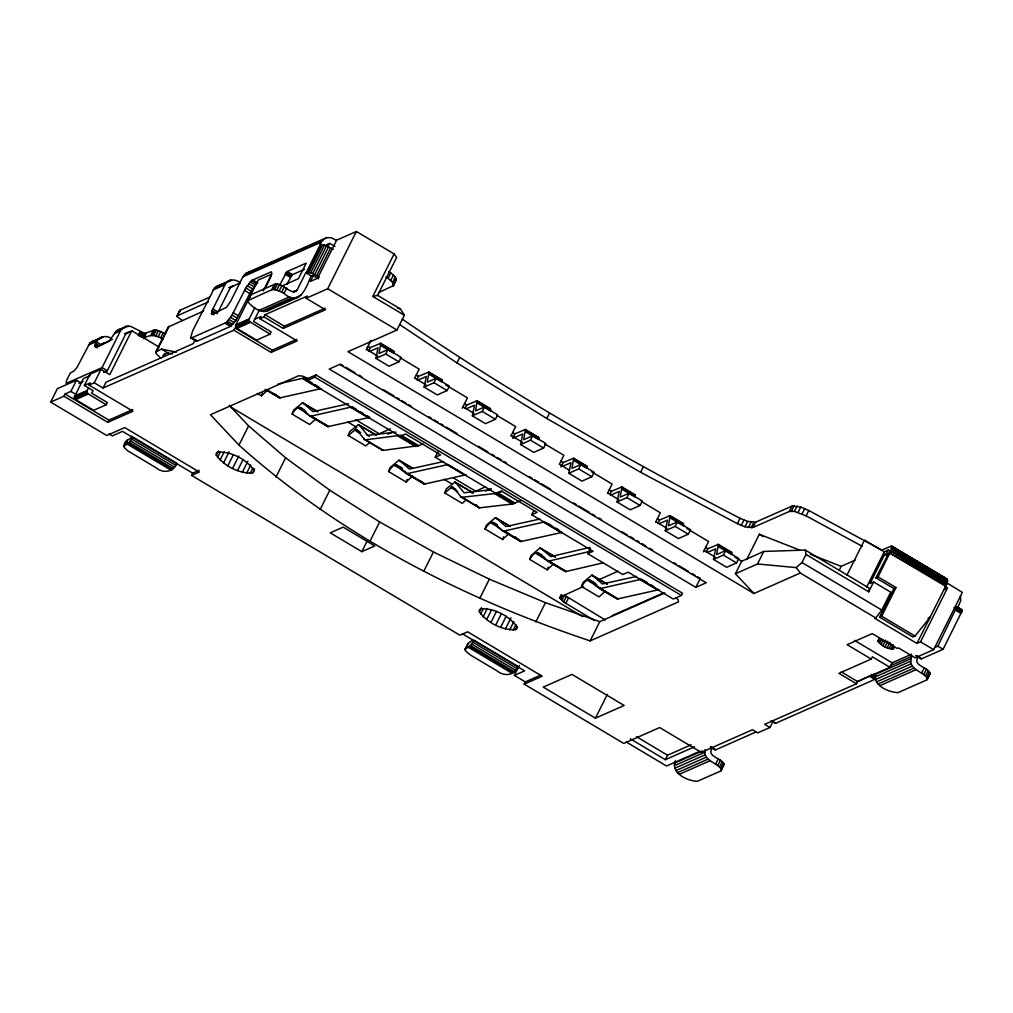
<?xml version="1.0" encoding="UTF-8"?>
<svg xmlns="http://www.w3.org/2000/svg" width="1013" height="1013" viewBox="0 0 1013 1013"><rect width="100%" height="100%" fill="white"/><g stroke="black" fill="none" stroke-linecap="round" stroke-linejoin="round"><path stroke-width="1.5" d="M161.105 358.437L156.508 353.968L155.888 351.942L168.437 326.895L203.55 311.08M168.437 326.895L155.888 352.828M158.914 346.953L131.741 330.757L109.771 374.607L101.009 369.39L89.967 374.266L84.358 385.459L93.133 390.676L91.563 393.12L107.353 402.516L106.226 404.757L93.652 410.303L75.684 399.603L74.342 397.349L83.345 378.609L90.334 375.519M106.226 404.757L87.726 393.626L86.966 391.132L88.524 387.814M259.543 309.649L253.617 321.488L271.155 331.935L270.04 334.176L256.568 340.127L236.839 328.377L235.548 325.452L258.176 280.082L271.636 274.13L263.241 290.908M270.04 334.176L249.363 321.463L249.236 318.88L254.833 307.686M712.456 747.746C705.846 756.686 721.281 757.623 724.105 764.106L720.8 770.969L697.451 781.289C687.346 780.998 670.593 773.248 675.316 760.788M721.433 770.387L721.421 769.475C716.773 762.067 702.731 760.89 705.023 749.671M918.411 656.728C911.801 665.655 927.237 666.592 930.061 673.075L926.756 679.938L898.025 692.639C888.452 692.17 873.839 686.054 875.08 674.519L910.991 658.64L911.801 656.272L890.262 665.794M927.389 679.356L927.376 678.444C922.729 671.049 908.686 669.859 910.991 658.64M369.77 351.308L378.064 347.801L375.886 358.361L389.03 366.2L398.907 361.831L401.148 357.361L387.992 349.523L379.039 353.486L380.749 343.293L370.214 347.636L368.529 350.992M394.07 353.448L393.905 351.131L380.749 343.293M418.002 380.04L426.296 376.519L424.118 387.093L437.261 394.931L447.138 390.562L449.379 386.092L436.236 378.254L427.271 382.218L428.98 372.024L418.445 376.355L416.761 379.71M428.98 372.024L442.137 379.862L442.301 382.18L429.145 374.341M466.233 408.771L474.527 405.251L472.349 415.824L485.506 423.649L495.382 419.293L497.611 414.811L484.467 406.985L475.502 410.936L477.212 400.755L466.676 405.086L464.992 408.442M477.212 400.755L490.368 408.581L490.533 410.911L477.376 403.073M512.667 438.287L522.759 433.982L520.581 444.542L533.737 452.38L543.614 448.012L545.855 443.542L532.699 435.704L523.734 439.667L525.443 429.474L514.908 433.817L513.224 437.173M538.764 439.629L538.599 437.312L525.443 429.474M562.696 466.221L570.99 462.7L568.812 473.274L581.969 481.112L591.845 476.743L594.087 472.273L580.93 464.435L571.965 468.399L573.687 458.205L563.139 462.536L560.898 467.018M573.687 458.205L586.831 466.043L586.996 468.361L573.839 460.522M610.928 494.952L619.234 491.432L617.044 502.005L630.2 509.83L640.077 505.474L642.318 500.992L629.162 493.166L620.197 497.117L621.919 486.936L611.371 491.267L609.687 494.623M621.919 486.936L635.075 494.762L635.227 497.092L622.083 489.254M659.159 523.67L667.466 520.163L665.275 530.723L678.431 538.561L688.308 534.193L690.549 529.723L677.393 521.885L668.428 525.848L670.15 515.655L659.602 519.998L657.931 523.354M670.15 515.655L683.306 523.493L683.471 525.81L670.315 517.985M707.391 552.402L715.697 548.881L713.507 559.455L726.663 567.293L736.54 562.924L738.781 558.454L725.625 550.616L716.66 554.58L718.382 544.386L707.834 548.717L706.162 552.072M718.382 544.386L731.538 552.224L731.703 554.542L718.546 546.703M805.284 550.084L806.006 554.466L868.711 591.807L869.154 588.135L805.284 550.084L763.777 551.452L741.693 561.215L735.413 573.738L753.976 593.504L800.308 573.029L875.726 617.955L881.779 610.054L890.744 592.149L873.649 581.969L870.053 583.551L884.615 554.466L886.413 553.68L888.211 550.097L890.06 550.641L875.903 577.803L893.871 588.515L896.024 587.565L878.056 576.853L875.903 577.803M165.701 333.859L158.446 330.631L154.558 329.997L144.758 333.404L130.74 326.376L125.903 326.351L115.913 331.492L109.062 341.343L95.678 347.434C92.436 340.609 105.783 331.846 111.848 339.52M336.316 240.322L331.314 237.726L326.477 237.7L246.159 273.193L242.917 276.777L230.825 300.937L226.557 307.344L211.616 314.486L212.084 310.573L224.962 284.716C227.76 278.778 235.763 278.765 240.233 282.779M934.974 647.434L937.848 646.155L956.816 606.888L953.967 607.673M915.904 655.74L921.551 658.817L943.103 649.295L961.907 611.371L961.869 609.763L956.601 606.622M875.726 617.955L874.827 618.348L916.93 643.42L946.053 585.387L947.522 581.323L947.269 579.246L891.516 546.045L881.829 550.097L808.817 510.514L800.751 507.007L792.052 506.069L755.685 522.138L747.645 521.416L740.06 518.289C623.957 458.155 510.261 393.031 402.3 319.146M553.579 563.937L547.197 569.825L529.647 559.379L531.154 555.428L539.98 548.008L555.555 557.023M547.197 569.825L548.198 567.191M257.365 393.399L261.417 395.817L262.43 393.171M316.031 418.698L309.649 424.536L292.111 414.089L293.631 410.138L302.431 402.781L317.993 411.81M412.494 476.148L406.112 481.998L388.574 471.552L390.094 467.588L398.894 460.244L413.114 468.462M406.112 481.998L407.125 479.352M508.957 533.61L502.587 539.448L485.037 529.001L486.557 525.038L495.37 517.694L509.577 525.912M502.587 539.448L503.6 536.814M605.432 591.06L599.05 596.898L581.513 586.451L583.032 582.5L591.833 575.143L607.395 584.172M369.948 442.263L365.756 445.923L348.219 435.476L349.827 431.437L358.437 424.637L376.646 435.387M466.411 499.713L462.219 503.372L444.682 492.926L446.302 488.886L454.913 482.099L473.109 492.837L454.913 482.099M773.451 720.522L769.956 727.486L757.749 732.88L752.494 729.74L701.313 752.368L659.653 727.549L623.742 743.428L524.215 684.142L542.17 676.203L467.626 631.808L459.902 635.227L191.558 475.401L199.27 471.982L124.738 427.587L106.77 435.527L50.65 402.098L57.374 388.675L76.494 380.217L81.509 383.205M102.022 336.898L89.878 343.002L77.039 367.339L73.835 371.189L70.34 372.923L66.453 380.761L66.136 383.37L102.085 367.592L120.458 330.909L121.839 328.87L125.903 326.351M50.65 402.098L63.933 396.222L65.06 393.994L70.897 391.411L76.494 380.217M102.313 344.002L112.063 339.456M63.933 396.222L107.783 422.345L132.931 411.227L89.081 385.117L90.195 382.876L84.358 385.459M89.081 385.117L94.285 382.813L101.009 369.39M103.579 372.391L107.34 370.733L125.713 334.037L131.741 330.757M94.285 382.813L103.06 388.03L105.972 382.218L193.23 343.648L195.319 339.482M138.047 335.569L140.06 331.542M139.237 336.215L141.263 332.188M140.478 336.772L142.491 332.745M141.668 337.19L143.681 333.163M142.744 337.43L144.758 333.404M143.605 337.506L145.631 333.48M146.239 333.366L143.555 338.735C149.519 333.632 157.116 335.366 163.004 339.228M150.646 335.594L153.33 330.225M107.783 422.345L108.91 420.104L132.652 409.607M151.874 335.366L154.558 329.997M153.621 335.506L156.306 330.137M155.749 335.999L158.446 330.631M158.142 336.835L160.826 331.466M160.611 337.937L163.308 332.568M155.888 351.942L169.07 326.313M182.403 320.602L176.92 316.411L179.921 310.295L209.552 297.189M176.92 316.411L179.921 310.295M164.79 353.474C160.953 358.893 164.157 353.068 168.12 353.068L172.603 353.955M123.966 445.91L128.208 443.517L133.058 437.185L176.908 463.296C173.692 472.375 162.992 473.628 156.078 467.791L127.625 450.722L124.624 447.974L123.966 445.91C123.979 439.959 130.145 440.389 131.994 436.122M124.599 445.315L127.283 439.946M123.979 446.809L126.65 440.541M230.42 280.158L214.503 287.92L192.723 330.669L190.634 337.633L197.092 341.166L230.495 326.401L235.839 320.564L251.047 291.124L256.758 283.678L251.503 280.538L245.792 287.996L232.028 315.106L226.317 322.552L191.052 338.139M229.445 287.806L240.448 282.716M268.546 310.345C260.911 314.081 252.427 307.243 247.704 301.583L251.009 294.72L274.358 284.412C282.678 281.31 290.3 296.163 297.05 290.136L305.799 272.687L310.674 272.788L319.424 277.081M247.704 301.583L250.388 295.315M103.06 388.03L233.864 330.225L234.991 327.984L272.256 350.181L296.847 339.317M264.937 288.654L270.686 276.992L271.763 273.396L271.319 271.788L251.503 280.538M247.691 300.684L271.674 289.781L274.358 284.412M271.674 289.781L272.902 289.541L275.587 284.172M233.864 330.225L271.142 352.423L297.176 340.912L259.898 318.715L261.025 316.474L254.744 319.247M272.902 289.541L274.637 289.68L277.321 284.311M274.637 289.68L276.777 290.187L279.461 284.818M279.537 285.337L286.882 271.699L306.205 263.152L298.442 278.664L282.007 285.983M263.95 316.93L265.064 314.688L307.268 296.037L306.141 298.278L325.439 309.763L283.235 328.415L263.95 316.93L259.898 318.715M276.777 290.187L279.157 291.01L281.855 285.641M279.157 291.01L281.639 292.111L284.324 286.742M286.894 284.273L292.149 274.827L304.533 269.293M191.558 475.401L192.673 473.16L199.105 470.323M318.563 278.803L313.473 275.891L311.054 275.815C306.217 288.464 299.05 306.888 284.033 293.415L286.717 288.047M326.477 237.7L322.413 240.22L319.69 244.943L324.565 245.045L333.315 249.337M306.331 272.446L320.222 244.703M307.382 272.244L321.273 244.5M216.263 455.09L216.238 453.28L217.504 452.102C231.091 451.367 245.906 459.028 253.82 470.007L253.845 471.817L252.579 472.995C238.992 473.729 224.177 466.069 216.263 455.09L218.327 450.962M308.864 272.37L322.754 244.627M217.554 457.407L220.315 451.912M310.674 272.788L324.565 245.045M271.142 352.423L272.256 350.181M283.235 328.415L284.362 326.186L325.148 308.155M312.7 273.497L326.591 245.754M220.049 460.067L224.177 451.823M313.891 274.434L310.396 281.411L317.576 278.246L336.62 240.208L356.373 231.483L394.082 253.934L396.665 257.34L377.621 295.378L372.797 296.442L394.082 253.934M327.883 246.476L329.618 243.297L334.999 246.514M314.802 274.434L328.693 246.691M316.841 275.536L330.732 247.792M223.569 462.916L229.065 451.912M227.862 465.727L233.37 454.723M676.051 597.873L678.305 599.937L678.33 601.925L590.161 640.887C462.523 598.316 339.596 535.371 238.967 445.112L248.603 425.878L229.293 405.314M232.648 468.323L238.84 455.951M306.141 298.278L327.693 288.756L356.373 231.483M237.586 470.513L243.095 459.522M242.36 472.172L247.868 461.181M246.64 473.185L250.768 464.929M250.122 473.464L252.87 467.955M252.579 472.995L254.643 468.867M587.692 553.642L593.086 551.262L531.698 514.705L537.08 512.325L502.005 491.432L496.623 493.812L435.235 457.243L440.617 454.862L405.542 433.969L400.148 436.35L306.762 380.723L307.876 378.495L315.955 374.924L682.521 593.251L681.407 595.479L673.328 599.05L628.161 572.155L622.78 574.536L587.692 553.642L590.389 548.274M306.762 380.723L314.84 377.153L315.955 374.924M275.967 477.06L285.603 457.813L248.603 425.878M378.469 292.681L393.576 285.539L392.588 282.45L388.08 278.322L390.777 272.953L388.625 271.547M390.714 280.449L393.411 275.08L390.777 272.953M392.588 282.45L395.273 277.081L393.411 275.08M393.563 284.184L396.248 278.816L395.273 277.081M392.626 286.426L396.248 278.816M393.576 285.539L396.26 280.17M370.961 340.406L366.478 349.358L377.659 356.019M366.339 349.688L368.023 346.332L370.214 347.636M753.976 593.504L347.953 351.676L396.969 330.01L404.364 315.246L400.426 308.952L377.621 295.378M375.886 358.361L385.75 354.006L387.992 349.523M320.146 509.45L329.782 490.216L285.603 457.813M414.57 378.406L419.192 369.137L400.186 357.817M424.118 387.093L433.995 382.724L436.236 378.254M361.806 551.654L374.734 545.931L343.166 527.127L330.238 532.851L361.806 551.654L367.314 540.651M862.19 546.273L806.12 515.883L794.407 511.4L789.355 511.438L753.001 527.507L744.96 526.785L737.375 523.658L640.596 472.261L546.779 418.47L456.977 362.907L459.674 357.538M370.011 541.195L379.647 521.961L329.782 490.216M435.235 457.243L437.92 451.874M462.245 408.252L467.424 397.856L445.707 384.927M472.349 415.824L482.226 411.455L484.467 406.985M423.814 571.193L433.45 551.958L379.647 521.961M511.033 435.869L515.655 426.587L496.649 415.267M520.581 444.542L530.457 440.186L532.699 435.704M546.779 418.47L549.464 413.101M479.731 598.417L489.368 579.17L545.463 602.672L599.797 621.653L664.845 592.909M479.352 611.776L479.326 609.965L480.593 608.788C494.179 608.053 508.995 615.714 516.909 626.705L516.934 628.503L515.668 629.681C502.081 630.428 487.266 622.754 479.352 611.776L481.416 607.661M480.643 614.093L483.404 608.598M531.698 514.705L533.712 510.679M465.106 649.08L469.348 646.699L474.198 640.368L518.048 666.478C514.819 675.557 504.132 676.798 497.218 670.973L470.906 655.31L465.765 651.144L465.106 649.08L467.791 643.711L472.805 639.887M465.106 649.991L468.424 643.128M483.138 616.765L487.266 608.522M486.645 619.601L491.47 609.978M490.95 622.413L496.446 611.421M495.724 625.008L501.232 614.017M568.812 473.274L578.689 468.905L580.93 464.435M500.675 627.212L506.183 616.221M505.449 628.87L510.957 617.879M509.729 629.871L513.857 621.627M513.211 630.149L515.959 624.654M515.668 629.681L517.048 626.933M535.826 621.919L545.463 602.672M540.524 675.19L525.329 681.914L514.363 675.38L519.314 665.503M607.496 493.318L612.118 484.037L591.769 471.919M594.72 620.665L563.633 602.026L559.974 598.113L561.316 594.53M559.974 598.113L561.316 595.429M560.632 599.278L562.646 595.251M561.873 600.608L564.558 595.239L605.293 619.994M563.633 602.026L566.318 596.657M524.215 684.142L525.329 681.914M565.773 603.431L568.47 598.063M617.044 502.005L626.92 497.636L629.162 493.166M640.596 472.261L643.293 466.892M590.161 640.887L599.797 621.653M655.728 522.05L660.349 512.768L641.356 501.448M665.275 530.723L675.152 526.367L677.393 521.885M595.429 718.179L624.16 705.479L571.978 674.405L543.247 687.105L595.429 718.179L607.319 694.437M703.402 551.895L708.581 541.499L686.877 528.558M695.817 587.375L706.226 582.766L339.659 364.439L329.25 369.049L695.817 587.375L700.3 578.423L697.666 576.853M737.375 523.658L740.06 518.289M713.507 559.455L723.383 555.086L725.625 550.616M741.212 525.43L743.909 520.062M744.96 526.785L747.645 521.416M748.328 527.608L751.013 522.239M751.076 527.862L753.761 522.493M753.001 527.507L755.685 522.138M746.632 559.619L759.332 534.269L800.232 550.312M735.413 573.738L757.509 563.975L763.777 551.452M789.355 511.438L792.052 506.069M630.251 738.806L665.326 759.699L667.567 755.229L691.157 744.796M791.432 511.084L794.116 505.715M794.407 511.4L797.104 506.031M798.054 512.375L800.751 507.007M802.081 513.908L804.765 508.539M806.12 515.883L808.817 510.514M757.509 563.975L796.193 567.597L801.979 562.519L806.006 554.466M715.621 764.157L718.306 758.788M717.761 765.562L720.458 760.193M719.521 766.98L722.206 761.611M720.762 768.323L723.459 762.954M720.8 770.969L724.105 764.106M839.055 570.496L841.132 566.356L855.048 560.202M846.893 575.308L864.52 540.094L884.26 551.844L888.211 550.097M866.622 587.059L884.26 551.844M868.711 591.807L873.649 581.969M878.056 576.853L890.908 550.996L891.516 546.045L947.269 579.246L891.909 546.526L947.636 579.93L891.934 547.564L947.522 581.323L891.605 549.097L962.35 592.39L933.669 649.662L915.17 657.842L898.506 647.915L897.252 648.472L872.256 633.594L847.121 644.699L871.243 659.058L872.358 656.829L889.895 667.276L892.136 662.793L911.586 654.195M927.997 618.133L930.149 617.183L915.018 636.05L912.865 637L879.537 617.145L893.871 588.515M879.537 617.145L881.69 616.195L896.024 587.565M769.956 727.486L764.701 724.346L856.454 683.788L857.58 681.559L889.895 667.276M889.186 642.951L893.694 646.585L893.719 648.902C887.768 649.232 881.285 645.876 877.828 641.077L879.233 638.266M878.398 642.09L879.803 639.279M879.487 643.255L881.601 639.038M881.019 644.496L883.133 640.279M882.905 645.724L885.717 640.102M884.995 646.864L887.806 641.242M887.16 647.826L889.971 642.204M889.249 648.548L891.351 644.331M891.111 648.991L893.225 644.774M892.643 649.105L894.048 646.307M916.93 643.42L920.513 641.837L947.408 588.135L945.205 586.831L947.003 583.247L890.908 550.996L946.053 585.387L889.933 553.136L945.61 586.312M921.577 673.126L924.274 667.757M923.729 674.531L926.414 669.162M957.437 608.117L960.717 600.823L960.463 595.733M925.477 675.95L928.174 670.581M926.73 677.292L929.415 671.923M927.376 678.444L930.061 673.075M926.756 679.938L930.073 673.987M326.287 245.387L329.466 243.601L326.401 244.956M856.656 682.04L870.813 675.316L876.068 678.457M176.92 315.955L208.273 301.937M559.961 597.214L583.577 586.464M529.647 559.379C538.967 544.817 539.055 558.581 548.983 561.05L590.452 551.249M261.417 395.817L266.736 390.942M292.111 414.089C301.532 399.527 301.405 413.456 311.232 416.09L352.182 406.833L356.221 409.239M388.574 471.552C397.995 456.99 397.881 470.906 407.695 473.54L447.898 464.536L464.081 474.185M485.037 529.001C494.471 514.439 494.344 528.368 504.17 530.989L544.361 521.986L561.898 532.433L520.91 541.524L502.157 530.597M581.513 586.451C590.934 571.889 590.807 585.818 600.633 588.452L641.571 579.195M348.219 435.476L355.93 429.183L365.047 439.87L401.186 435.235L418.724 445.682L422.89 443.846M444.682 492.926L452.406 486.645L461.523 497.332L494.61 493.597L501.815 490.862M771.324 720.889L775.565 723.333L875.409 679.09L870.154 675.962M89.878 343.002L97.957 339.431M115.913 331.492L121.839 328.87M214.503 287.92L226.355 282.69M244.31 274.751L322.413 240.22M96.349 340.153L103.085 337.177M122.383 328.643L128.309 326.021M231.496 280.411L216.351 286.362M253.668 270.623L246.159 273.193M258.011 268.698L260.898 267.419M263.785 266.14L268.128 264.228M271.028 262.949L284.045 257.188M291.275 253.997L295.619 252.085M298.506 250.806L304.293 248.248M307.192 246.969L311.523 245.045M314.423 243.766L323.096 239.929M88.498 345.028L96.577 341.457M114.532 333.53L120.458 330.909M213.11 289.959L224.962 284.716M242.917 276.777L321.032 242.259M101.351 344.053L105.01 342.812M124.662 333.695L127.929 332.315M228.9 287.629L233.395 286.071M125.333 333.821L128.892 332.251M78.887 383.307L83.142 381.432M156.521 351.372L161.548 349.143L176.49 352.131M292.896 291.972L297.05 290.136M293.77 292.111L296.543 290.883M259.201 310.295L289.731 296.809M261.506 311.295L292.035 297.797M263.937 311.637L300.937 295.302M74.607 396.058L87.181 390.499M235.763 324.831L249.236 318.88M266.343 311.32L299.076 296.86M74.392 396.678L86.966 391.132M235.548 325.452L249.021 319.5M74.342 397.349L86.915 391.803M235.497 326.123L248.97 320.171M74.456 398.02L87.029 392.462M235.611 326.794L249.084 320.842M74.734 398.653L87.308 393.095M235.89 327.427L249.363 321.463M75.152 399.185L87.726 393.626M236.308 327.959L249.78 322.007M75.684 399.603L88.245 394.044M236.839 328.377L250.312 322.425M390.448 428.79L379.229 433.754L355.55 419.648M387.764 434.159L393.373 431.677M485.518 486.86L475.692 491.204L453.33 477.883M485.632 491.001L491.242 488.519M476.047 504.651L478.44 507.551L479.795 507.792L512.147 504.043L520.733 500.688M597.949 580.12L618.057 571.231M612.067 615.651L663.426 592.947M514.363 675.38L524.607 670.859L462.371 633.796M943.812 589.731L947.408 588.135M871.243 659.058L838.916 673.354L856.454 683.788M665.326 759.699L694.462 746.822M699.565 751.393L666.516 766.005L626.211 741.985M674.506 763.169L702.25 750.899M674.303 765.714L704.833 752.216M874.877 677.064L910.788 661.185M711.265 747.543L715.596 749.848L755.825 732.07M674.747 768.259L705.276 754.774M875.321 679.609L911.231 663.743M675.798 770.64L706.327 757.142M876.372 681.99L912.282 666.111M677.38 772.678L707.91 759.193M877.954 684.041L913.865 668.162M679.394 774.261L709.923 760.763M879.968 685.611L915.879 669.732M91.74 341.444L93.943 340.469M117.774 329.934L119.977 328.972M278.182 383.965L304.723 377.786L307.42 379.394M381.483 449.645L383.332 450.342L418.724 445.682M232.433 286.122L230.23 287.857L218.124 312.017L212.869 308.876M104.048 342.863L101.617 345.04L96.349 341.913M265.039 389.372L279.753 397.894L321.488 388.549M466.183 474.73L424.447 484.075L405.694 473.147M598.632 588.059L617.386 598.974L659.108 589.642M471.438 492.888L472.451 492.546M309.231 415.697L327.984 426.612L368.973 417.533L351.435 407.087M589.781 547.438L550.717 556.606L540.714 548.185M546.957 560.696L565.723 571.598L603.393 562.785M348.573 403.756L312.979 411.62L303.153 402.971M443.517 461.548L409.442 469.082L399.629 460.421M539.98 519.011L505.905 526.532L496.091 517.884M636.443 576.46L602.38 583.982L592.554 575.333M395.982 432.133L367.643 435.337L359.109 424.941M490.912 489.76L464.106 492.787L455.571 482.391M441.288 379.913L442.137 379.862M489.52 408.632L490.368 408.581M537.764 437.363L538.599 437.312M585.995 466.094L586.831 466.043M634.227 494.813L635.075 494.762M682.458 523.544L683.306 523.493M730.69 552.275L731.538 552.224M397.425 308.155L400.426 308.952M886.413 553.68L888.262 554.225M810.451 554.326L841.132 566.356M887.097 641.811L879.449 639.558L877.828 641.077M433.45 551.958L489.368 579.17M281.639 292.111L284.033 293.415M307.876 378.495L302.431 376.064L298.607 375.76L210.438 414.735L238.967 445.112M946.902 583.412L890.908 550.996L946.446 584.514M946.851 583.539L890.908 550.996L946.8 583.665M892.136 546.957L896.201 549.375M898.924 550.996L903.001 553.427M905.711 555.048L916.575 561.519M919.298 563.139L946.459 579.309M884.615 554.466L887.312 556.074M956.816 606.888L962.071 610.016M956.209 606.686L960.159 609.028M956.829 607.433L962.084 610.56M956.652 608.231L961.907 611.371M956.285 609.231L961.552 612.371M955.765 610.358L961.033 613.498M372.797 296.442L404.364 315.246M759.332 534.269L763.384 536.675M801.979 562.519L881.779 610.054M937.848 646.155L943.103 649.295M305.799 272.687L311.054 275.815M881.69 616.195L915.018 636.05M327.693 288.756L396.969 330.01M920.513 641.837L933.669 649.662M287.16 271.509L292.415 274.65M286.882 271.699L292.149 274.827M286.552 272.016L291.82 275.143M286.185 272.446L291.453 275.587M285.818 272.978L291.073 276.106M285.451 273.561L290.718 276.688M285.134 274.143L290.402 277.283M916.993 655.715L921.172 658.868M916.296 655.677L921.551 658.817M379.9 343.344L394.247 351.916M429.335 372.809L442.491 380.635M476.376 400.806L490.723 409.366M524.607 429.525L538.954 438.097M574.029 458.99L587.185 466.816M621.07 486.987L635.417 495.547M669.302 515.706L683.648 524.278M717.533 544.437L731.88 552.997M380.913 345.623L392.753 352.676M525.608 431.804L537.447 438.857M544.893 443.998L563.886 455.318L559.404 464.258L569.268 470.133M735.007 557.226L741.693 561.215M385.75 354.006L398.907 361.831M433.995 382.724L447.138 390.562M482.226 411.455L495.382 419.293M530.457 440.186L543.614 448.012M578.689 468.905L591.845 476.743M626.92 497.636L640.077 505.474M675.152 526.367L688.308 534.193M723.383 555.086L736.54 562.924M416.254 375.051L418.445 376.355M464.486 403.782L466.676 405.086M512.717 432.513L514.908 433.817M560.949 461.232L563.139 462.536M609.18 489.963L611.371 491.267M657.412 518.694L659.602 519.998M705.643 547.413L707.834 548.717M252.579 279.829L257.846 282.956M414.71 378.077L425.891 384.737M462.941 406.808L474.122 413.469M511.172 435.539L522.353 442.2M607.635 492.989L618.816 499.65M655.867 521.72L667.048 528.381M704.111 550.439L715.292 557.099M854.516 640.393L892.136 662.793M250.186 281.817L255.441 284.957M248.729 283.577L253.984 286.704M247.235 285.679L252.49 288.806M245.792 287.996L251.047 291.124M244.513 290.364L249.768 293.504M873.599 674.177L876.232 675.747M871.535 674.443L875.485 676.798M265.064 314.688L284.362 326.186M869.61 676.317L874.865 679.444M340.406 364.072L343.078 365.668M345.75 367.25L355.094 372.822M359.096 375.203L361.768 376.798M383.307 389.625L393.994 395.994M396.653 397.577L399.325 399.173M401.996 400.755L405.998 403.149M408.67 404.731L411.341 406.327M428.879 416.774L431.551 418.356M434.21 419.952L438.224 422.332M440.883 423.915L443.555 425.511M446.226 427.106L456.901 433.463M478.44 446.29L487.785 451.849M491.786 454.242L494.458 455.825M497.13 457.42L501.131 459.801M503.803 461.396L506.462 462.979M529.343 476.604L532.015 478.199M534.687 479.782L538.688 482.175M541.36 483.758L550.692 489.33M573.573 502.955L576.245 504.537M578.917 506.133L589.591 512.489M592.263 514.072L594.922 515.668M598.936 518.048L601.595 519.644M621.805 531.673L627.148 534.851M629.82 536.447L633.821 538.827M636.481 540.423L639.152 542.006M641.824 543.601L645.825 545.982M649.827 548.362L652.499 549.958M673.987 562.759L676.621 564.317M679.254 565.887L688.46 571.37M692.398 573.725L695.032 575.283M841.385 671.91L857.58 681.559M233.307 312.738L238.562 315.866M232.028 315.106L237.283 318.247M230.584 317.424L235.839 320.564M229.077 319.526L234.345 322.666M212.084 310.573L217.352 313.713M227.621 321.286L232.889 324.413M211.54 312.08L214.174 313.637M211.274 313.27L213.908 314.84M226.317 322.552L231.572 325.692M225.228 323.274L230.495 326.401M314.84 377.153L681.407 595.479M497.662 492.698L515.199 503.144M303.951 378.102L312.042 382.927M314.739 384.535L318.791 386.941M360.273 411.658L362.971 413.253M367.023 415.672L369.72 417.28M547.805 523.341L551.857 525.76M555.896 528.166L558.606 529.774M642.926 579.993L646.965 582.412M651.017 584.818L653.714 586.426M400.11 435.666L417.647 446.113M496.573 493.116L514.11 503.562M303.204 378.356L320.741 388.802M640.824 579.449L658.361 589.895M399.084 435.97L416.634 446.416M495.56 493.42L513.097 503.866M302.482 378.545L320.032 388.992M350.713 407.277L368.263 417.723M447.189 464.726L464.726 475.173M543.652 522.176L561.189 532.623M640.115 579.639L657.652 590.085M398.147 436.134L415.685 446.581M494.61 493.597L512.147 504.043M358.437 424.637L375.988 435.084M347.598 421.889L356.817 427.372M444.074 479.339L451.963 484.037M366.719 434.767L369.416 436.375M355.93 429.183L358.627 430.791M355.31 429.398L360.704 432.614M451.773 486.848L455.825 489.266M354.499 429.993L359.906 433.197M450.975 487.443L457.711 491.457M365.794 439.895L383.332 450.342M462.257 497.345L479.795 507.792M363.946 439.199L382.597 450.316M460.421 496.661L479.06 507.779M302.431 402.781L317.272 411.62M398.894 460.244L412.392 468.272M495.37 517.694L510.21 526.532M591.833 575.143L606.673 583.982M191.837 338.038L197.092 341.166M190.634 337.633L196.319 341.28M539.98 548.008L554.82 556.846M299.987 407.327L304.027 409.733M396.45 464.777L402.288 468.107M492.913 522.227L497.408 524.759M589.376 579.689L594.77 582.893M299.329 407.593L306.065 411.62M395.792 465.056L402.541 469.07M492.255 522.505L497.649 525.722M588.718 579.955L596.822 584.78M298.493 408.252L307.939 413.874M394.956 465.701L405.744 472.134M491.419 523.164L500.865 528.786M504.917 531.192L507.614 532.8M587.882 580.614L601.38 588.654M267.052 389.764L280.538 397.805M311.232 416.09L328.769 426.536M407.695 473.54L425.245 483.986M504.17 530.989L521.708 541.436M600.633 588.452L618.171 598.898M266.254 389.853L279.753 397.894M310.447 416.166L327.984 426.612M406.909 473.628L424.447 484.075M503.372 531.078L520.91 541.524M599.848 588.528L617.386 598.974M537.548 552.541L542.044 555.061M536.877 552.832L544.981 557.657M548.983 561.05L566.52 571.497M536.042 553.491L552.237 563.139M548.185 561.151L565.723 571.598M161.548 349.143L168.12 353.068M771.324 720.61L775.565 723.333M230.799 407.087L582.64 616.638M95.577 343.61L99.515 345.952M95.032 345.104L97.666 346.674M94.766 346.307L97.4 347.877M102.085 367.592L107.34 370.733M711.037 746.746L715.203 749.899M710.341 746.708L715.596 749.848M70.897 391.411L75.899 394.399M65.06 393.994L108.91 420.104M636.544 736.742L667.567 755.229M192.673 473.16L122.51 431.373L112.278 435.894L108.986 433.944M131.829 439.148L175.68 465.271M472.97 642.331L516.82 668.453M130.563 440.946L174.413 467.056M471.703 644.116L515.541 670.239M129.322 442.428L173.172 468.55M470.463 645.61L514.313 671.72M128.208 443.517L172.058 469.627M469.348 646.699L513.198 672.809M127.283 444.125L171.134 470.247M468.424 647.307L512.274 673.417M520.251 541.385L515.3 536.915M423.776 483.935L419.939 480.491M327.313 426.486L324.565 424.08M279.082 397.754L275.232 394.31M385.94 276.916L388.08 278.322M399.616 324.515L456.977 362.907M796.193 567.597L800.308 573.029M179.934 311.611L179.605 310.586M126.663 441.44L127.309 442.605M195.864 339.672L195.902 340.761M467.791 643.711L467.803 644.623"/></g></svg>
